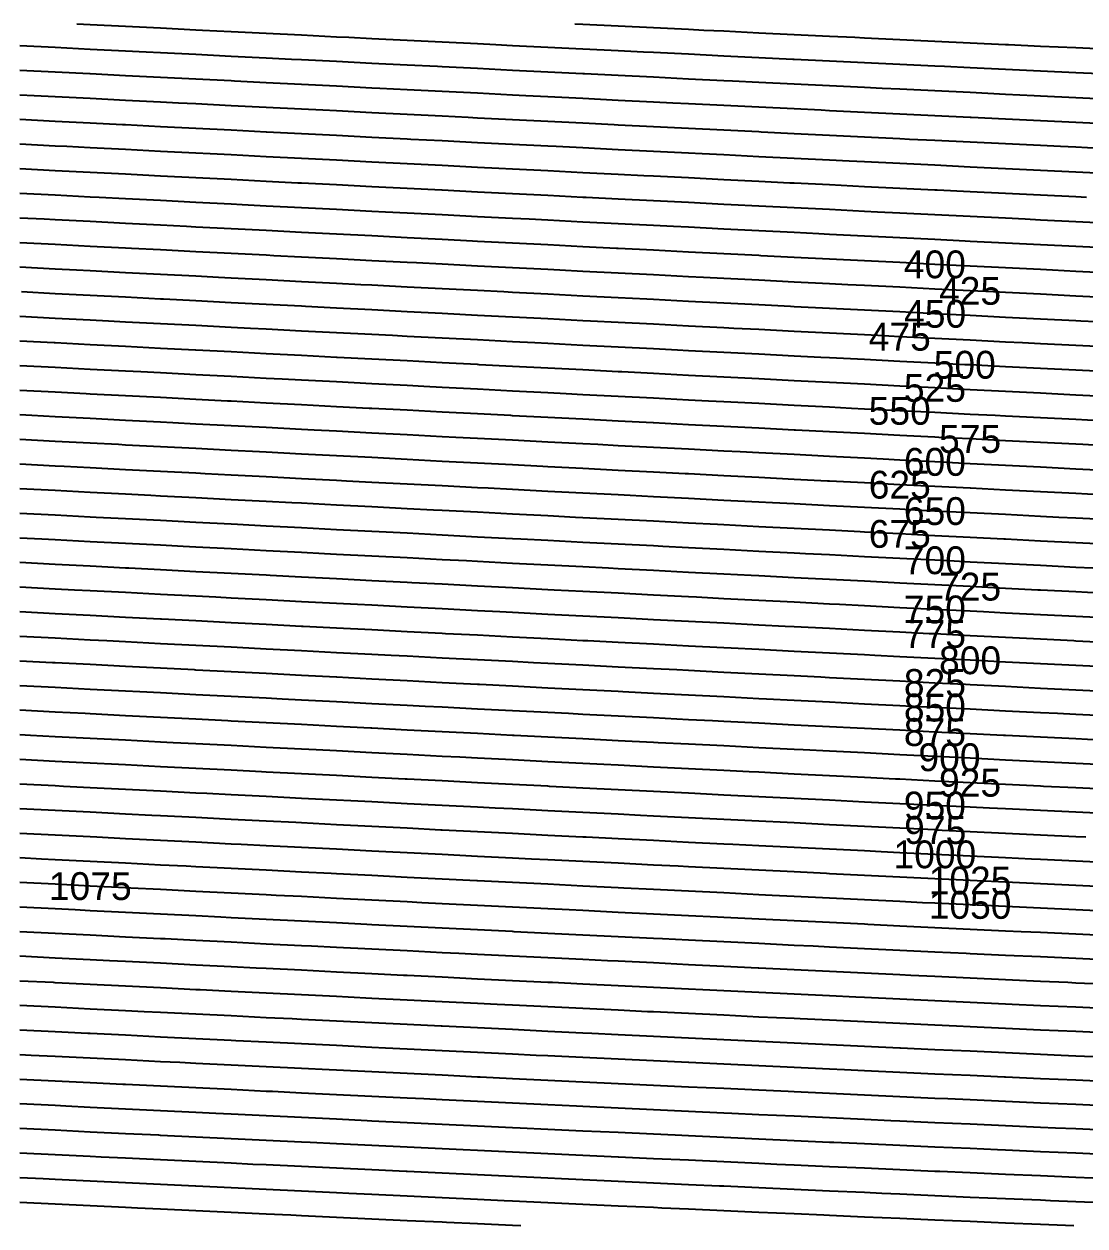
# Model space of a CAD drawing. Header units: metres. Extents: x 228 to 3387, y 52 to 162.
# Drawn here: x 1711.2 to 1806.6, y 53.2 to 161.3 of the extents above; entities that cross this region are included whole.
import ezdxf
from ezdxf.enums import TextEntityAlignment as Align

# ---------------------------------------------------------------- set-up
doc = ezdxf.new("R2010")
doc.units = ezdxf.units.M
for name, color, linetype in [('Vs_1000', 7, 'Continuous'), ('Vs_1025', 7, 'Continuous'), ('Vs_1050', 7, 'Continuous'), ('Vs_1075', 7, 'Continuous'), ('Vs_1100', 7, 'Continuous'), ('Vs_1125', 7, 'Continuous'), ('Vs_1150', 7, 'Continuous'), ('Vs_1175', 7, 'Continuous'), ('Vs_1200', 7, 'Continuous'), ('Vs_1225', 7, 'Continuous'), ('Vs_1250', 7, 'Continuous'), ('Vs_1275', 7, 'Continuous'), ('Vs_1300', 7, 'Continuous'), ('Vs_1325', 7, 'Continuous'), ('Vs_1350', 7, 'Continuous'), ('Vs_1375', 7, 'Continuous'), ('Vs_1400', 7, 'Continuous'), ('Vs_175', 7, 'Continuous'), ('Vs_200', 7, 'Continuous'), ('Vs_225', 7, 'Continuous'), ('Vs_250', 7, 'Continuous'), ('Vs_275', 7, 'Continuous'), ('Vs_300', 7, 'Continuous'), ('Vs_325', 7, 'Continuous'), ('Vs_350', 7, 'Continuous'), ('Vs_375', 7, 'Continuous'), ('Vs_400', 7, 'Continuous'), ('Vs_425', 7, 'Continuous'), ('Vs_450', 7, 'Continuous'), ('Vs_475', 7, 'Continuous'), ('Vs_500', 7, 'Continuous'), ('Vs_525', 7, 'Continuous'), ('Vs_550', 7, 'Continuous'), ('Vs_575', 7, 'Continuous'), ('Vs_600', 7, 'Continuous'), ('Vs_625', 7, 'Continuous'), ('Vs_650', 7, 'Continuous'), ('Vs_675', 7, 'Continuous'), ('Vs_700', 7, 'Continuous'), ('Vs_725', 7, 'Continuous'), ('Vs_750', 7, 'Continuous'), ('Vs_775', 7, 'Continuous'), ('Vs_800', 7, 'Continuous'), ('Vs_825', 7, 'Continuous'), ('Vs_850', 7, 'Continuous'), ('Vs_875', 7, 'Continuous'), ('Vs_900', 7, 'Continuous'), ('Vs_925', 7, 'Continuous'), ('Vs_950', 7, 'Continuous'), ('Vs_975', 7, 'Continuous')]:
    doc.layers.add(name, color=color, linetype=linetype)

msp = doc.modelspace()

# ---------------------------------------------------------------- linework, layer by layer
at = {"layer": 'Vs_1000'}
msp.add_lwpolyline([(1808.88, 85.88), (1805.72, 86.03), (1802.56, 86.18), (1801.74, 86.22), (1799.4, 86.33), (1796.23, 86.49), (1793.07, 86.64), (1789.91, 86.79), (1788.23, 86.87), (1786.75, 86.95), (1783.59, 87.1), (1780.43, 87.26), (1777.26, 87.41), (1774.92, 87.53), (1774.1, 87.57), (1770.94, 87.72), (1767.78, 87.88), (1764.62, 88.04), (1761.74, 88.18), (1761.45, 88.2), (1758.29, 88.35), (1755.13, 88.51), (1751.97, 88.67), (1748.81, 88.83), (1748.67, 88.83), (1745.65, 88.99), (1742.48, 89.14), (1739.32, 89.3), (1736.16, 89.46), (1735.67, 89.49), (1733, 89.62), (1729.84, 89.78), (1726.68, 89.94), (1723.51, 90.1), (1722.73, 90.14), (1720.35, 90.26), (1717.19, 90.42), (1714.03, 90.58), (1710.87, 90.74)], dxfattribs=at)
at = {"layer": 'Vs_1025'}
msp.add_lwpolyline([(1808.88, 83.69), (1805.72, 83.84), (1802.56, 83.99), (1799.4, 84.14), (1796.86, 84.26), (1796.23, 84.29), (1793.07, 84.44), (1789.91, 84.6), (1786.75, 84.75), (1783.59, 84.9), (1783.34, 84.91), (1780.43, 85.06), (1777.26, 85.21), (1774.1, 85.37), (1770.94, 85.52), (1770.02, 85.57), (1767.78, 85.68), (1764.62, 85.84), (1761.45, 85.99), (1758.29, 86.15), (1756.84, 86.22), (1755.13, 86.31), (1751.97, 86.46), (1748.81, 86.62), (1745.65, 86.78), (1743.75, 86.87), (1742.48, 86.94), (1739.32, 87.1), (1736.16, 87.26), (1733, 87.41), (1730.74, 87.53), (1729.84, 87.57), (1726.68, 87.73), (1723.51, 87.89), (1720.35, 88.05), (1717.79, 88.18), (1717.19, 88.21), (1714.03, 88.37), (1710.87, 88.53)], dxfattribs=at)
at = {"layer": 'Vs_1050'}
msp.add_lwpolyline([(1808.88, 81.5), (1805.74, 81.65), (1805.72, 81.65), (1802.56, 81.8), (1799.4, 81.95), (1796.23, 82.1), (1793.07, 82.25), (1791.96, 82.3), (1789.91, 82.4), (1786.75, 82.55), (1783.59, 82.7), (1780.43, 82.86), (1778.45, 82.95), (1777.26, 83.01), (1774.1, 83.17), (1770.94, 83.32), (1767.78, 83.48), (1765.12, 83.61), (1764.62, 83.63), (1761.45, 83.79), (1758.29, 83.95), (1755.13, 84.1), (1751.97, 84.26), (1751.92, 84.26), (1748.81, 84.42), (1745.65, 84.57), (1742.48, 84.73), (1739.32, 84.89), (1738.82, 84.91), (1736.16, 85.05), (1733, 85.21), (1729.84, 85.36), (1726.68, 85.52), (1725.79, 85.57), (1723.51, 85.68), (1720.35, 85.84), (1717.19, 86), (1714.03, 86.16), (1712.82, 86.22), (1710.87, 86.32)], dxfattribs=at)
at = {"layer": 'Vs_1075'}
msp.add_lwpolyline([(1808.88, 79.31), (1805.72, 79.46), (1802.56, 79.61), (1800.82, 79.69), (1799.4, 79.75), (1796.23, 79.9), (1793.07, 80.05), (1789.91, 80.2), (1787.05, 80.34), (1786.75, 80.36), (1783.59, 80.51), (1780.43, 80.66), (1777.26, 80.81), (1774.1, 80.97), (1773.54, 80.99), (1770.94, 81.12), (1767.78, 81.28), (1764.62, 81.43), (1761.45, 81.59), (1760.2, 81.65), (1758.29, 81.74), (1755.13, 81.9), (1751.97, 82.05), (1748.81, 82.21), (1746.99, 82.3), (1745.65, 82.37), (1742.48, 82.53), (1739.32, 82.68), (1736.16, 82.84), (1733.88, 82.95), (1733, 83), (1729.84, 83.16), (1726.68, 83.31), (1723.51, 83.47), (1720.83, 83.61), (1720.35, 83.63), (1717.19, 83.79), (1714.03, 83.95), (1710.87, 84.11)], dxfattribs=at)
at = {"layer": 'Vs_1100'}
msp.add_lwpolyline([(1808.88, 77.13), (1805.72, 77.27), (1802.56, 77.42), (1799.4, 77.56), (1796.23, 77.71), (1795.88, 77.73), (1793.07, 77.86), (1789.91, 78.01), (1786.75, 78.16), (1783.59, 78.31), (1782.12, 78.38), (1780.43, 78.46), (1777.26, 78.62), (1774.1, 78.77), (1770.94, 78.92), (1768.61, 79.04), (1767.78, 79.08), (1764.62, 79.23), (1761.45, 79.38), (1758.29, 79.54), (1755.27, 79.69), (1755.13, 79.7), (1751.97, 79.85), (1748.81, 80.01), (1745.65, 80.16), (1742.48, 80.32), (1742.04, 80.34), (1739.32, 80.48), (1736.16, 80.63), (1733, 80.79), (1729.84, 80.95), (1728.91, 80.99), (1726.68, 81.11), (1723.51, 81.26), (1720.35, 81.42), (1717.19, 81.58), (1715.84, 81.65), (1714.03, 81.74), (1710.87, 81.9)], dxfattribs=at)
at = {"layer": 'Vs_1125'}
msp.add_lwpolyline([(1808.88, 74.94), (1805.72, 75.08), (1805.01, 75.12), (1802.56, 75.23), (1799.4, 75.37), (1796.23, 75.52), (1793.07, 75.67), (1790.92, 75.77), (1789.91, 75.82), (1786.75, 75.97), (1783.59, 76.12), (1780.43, 76.27), (1777.26, 76.42), (1777.18, 76.42), (1774.1, 76.57), (1770.94, 76.72), (1767.78, 76.88), (1764.62, 77.03), (1763.67, 77.08), (1761.45, 77.18), (1758.29, 77.34), (1755.13, 77.49), (1751.97, 77.65), (1750.31, 77.73), (1748.81, 77.8), (1745.65, 77.96), (1742.48, 78.11), (1739.32, 78.27), (1737.07, 78.38), (1736.16, 78.43), (1733, 78.58), (1729.84, 78.74), (1726.68, 78.9), (1723.92, 79.04), (1723.51, 79.06), (1720.35, 79.21), (1717.19, 79.37), (1714.03, 79.53), (1710.87, 79.69)], dxfattribs=at)
at = {"layer": 'Vs_1150'}
msp.add_lwpolyline([(1808.88, 72.75), (1805.72, 72.9), (1802.56, 73.04), (1800.01, 73.16), (1799.4, 73.18), (1796.23, 73.33), (1793.07, 73.48), (1789.91, 73.62), (1786.75, 73.77), (1785.96, 73.81), (1783.59, 73.92), (1780.43, 74.07), (1777.26, 74.22), (1774.1, 74.37), (1772.23, 74.46), (1770.94, 74.52), (1767.78, 74.68), (1764.62, 74.83), (1761.45, 74.98), (1758.71, 75.12), (1758.29, 75.14), (1755.13, 75.29), (1751.97, 75.44), (1748.81, 75.6), (1745.65, 75.75), (1745.34, 75.77), (1742.48, 75.91), (1739.32, 76.06), (1736.16, 76.22), (1733, 76.38), (1732.08, 76.42), (1729.84, 76.53), (1726.68, 76.69), (1723.51, 76.85), (1720.35, 77), (1718.91, 77.08), (1717.19, 77.16), (1714.03, 77.32), (1710.87, 77.48)], dxfattribs=at)
at = {"layer": 'Vs_1175'}
msp.add_lwpolyline([(1808.88, 70.57), (1805.72, 70.71), (1802.56, 70.85), (1799.4, 71), (1796.23, 71.14), (1795.01, 71.2), (1793.07, 71.28), (1789.91, 71.43), (1786.75, 71.58), (1783.59, 71.73), (1780.98, 71.85), (1780.43, 71.88), (1777.26, 72.02), (1774.1, 72.18), (1770.94, 72.33), (1767.78, 72.48), (1767.25, 72.5), (1764.62, 72.63), (1761.45, 72.78), (1758.29, 72.93), (1755.13, 73.09), (1753.73, 73.16), (1751.97, 73.24), (1748.81, 73.4), (1745.65, 73.55), (1742.48, 73.7), (1740.35, 73.81), (1739.32, 73.86), (1736.16, 74.01), (1733, 74.17), (1729.84, 74.33), (1727.07, 74.46), (1726.68, 74.48), (1723.51, 74.64), (1720.35, 74.79), (1717.19, 74.95), (1714.03, 75.11), (1713.87, 75.12), (1710.87, 75.26)], dxfattribs=at)
at = {"layer": 'Vs_1200'}
msp.add_lwpolyline([(1808.88, 68.39), (1805.72, 68.52), (1804.41, 68.58), (1802.56, 68.67), (1799.4, 68.81), (1796.23, 68.95), (1793.07, 69.09), (1789.98, 69.24), (1789.91, 69.24), (1786.75, 69.39), (1783.59, 69.53), (1780.43, 69.68), (1777.26, 69.83), (1775.98, 69.89), (1774.1, 69.98), (1770.94, 70.13), (1767.78, 70.28), (1764.62, 70.43), (1762.26, 70.54), (1761.45, 70.58), (1758.29, 70.73), (1755.13, 70.89), (1751.97, 71.04), (1748.81, 71.19), (1748.72, 71.2), (1745.65, 71.35), (1742.48, 71.5), (1739.32, 71.65), (1736.16, 71.81), (1735.33, 71.85), (1733, 71.96), (1729.84, 72.12), (1726.68, 72.27), (1723.51, 72.43), (1722.03, 72.5), (1720.35, 72.59), (1717.19, 72.74), (1714.03, 72.9), (1710.87, 73.05)], dxfattribs=at)
at = {"layer": 'Vs_1225'}
msp.add_lwpolyline([(1808.88, 66.2), (1805.72, 66.34), (1802.56, 66.48), (1799.4, 66.62), (1799.32, 66.62), (1796.23, 66.76), (1793.07, 66.9), (1789.91, 67.05), (1786.75, 67.19), (1784.95, 67.28), (1783.59, 67.34), (1780.43, 67.49), (1777.26, 67.63), (1774.1, 67.78), (1770.97, 67.93), (1770.94, 67.93), (1767.78, 68.08), (1764.62, 68.23), (1761.45, 68.38), (1758.29, 68.53), (1757.24, 68.58), (1755.13, 68.68), (1751.97, 68.84), (1748.81, 68.99), (1745.65, 69.14), (1743.7, 69.24), (1742.48, 69.3), (1739.32, 69.45), (1736.16, 69.6), (1733, 69.76), (1730.28, 69.89), (1729.84, 69.91), (1726.68, 70.07), (1723.51, 70.22), (1720.35, 70.38), (1717.19, 70.53), (1716.96, 70.54), (1714.03, 70.69), (1710.87, 70.84)], dxfattribs=at)
at = {"layer": 'Vs_1250'}
msp.add_lwpolyline([(1808.88, 64.02), (1805.72, 64.16), (1802.56, 64.29), (1799.4, 64.43), (1796.23, 64.57), (1794.22, 64.66), (1793.07, 64.71), (1789.91, 64.86), (1786.75, 65), (1783.59, 65.15), (1780.43, 65.29), (1779.9, 65.32), (1777.26, 65.44), (1774.1, 65.59), (1770.94, 65.73), (1767.78, 65.88), (1765.93, 65.97), (1764.62, 66.03), (1761.45, 66.18), (1758.29, 66.33), (1755.13, 66.48), (1752.21, 66.62), (1751.97, 66.63), (1748.81, 66.79), (1745.65, 66.94), (1742.48, 67.09), (1739.32, 67.24), (1738.65, 67.28), (1736.16, 67.4), (1733, 67.55), (1729.84, 67.7), (1726.68, 67.86), (1725.22, 67.93), (1723.51, 68.01), (1720.35, 68.17), (1717.19, 68.32), (1714.03, 68.48), (1711.87, 68.58), (1710.87, 68.63)], dxfattribs=at)
at = {"layer": 'Vs_1275'}
msp.add_lwpolyline([(1808.88, 61.84), (1805.72, 61.97), (1803.9, 62.05), (1802.56, 62.11), (1799.4, 62.25), (1796.23, 62.39), (1793.07, 62.53), (1789.91, 62.67), (1789.11, 62.7), (1786.75, 62.81), (1783.59, 62.95), (1780.43, 63.1), (1777.26, 63.24), (1774.83, 63.36), (1774.1, 63.39), (1770.94, 63.54), (1767.78, 63.69), (1764.62, 63.83), (1761.45, 63.98), (1760.88, 64.01), (1758.29, 64.13), (1755.13, 64.28), (1751.97, 64.43), (1748.81, 64.58), (1747.15, 64.66), (1745.65, 64.74), (1742.48, 64.89), (1739.32, 65.04), (1736.16, 65.19), (1733.57, 65.32), (1733, 65.34), (1729.84, 65.5), (1726.68, 65.65), (1723.51, 65.8), (1720.35, 65.96), (1720.12, 65.97), (1717.19, 66.11), (1714.03, 66.27), (1710.87, 66.42)], dxfattribs=at)
at = {"layer": 'Vs_1300'}
msp.add_lwpolyline([(1808.88, 59.65), (1805.72, 59.79), (1802.56, 59.92), (1799.4, 60.06), (1798.7, 60.09), (1796.23, 60.2), (1793.07, 60.34), (1789.91, 60.48), (1786.75, 60.62), (1783.99, 60.74), (1783.59, 60.76), (1780.43, 60.91), (1777.26, 61.05), (1774.1, 61.2), (1770.94, 61.34), (1769.74, 61.4), (1767.78, 61.49), (1764.62, 61.64), (1761.45, 61.78), (1758.29, 61.93), (1755.8, 62.05), (1755.13, 62.08), (1751.97, 62.23), (1748.81, 62.38), (1745.65, 62.53), (1742.48, 62.68), (1742.06, 62.7), (1739.32, 62.83), (1736.16, 62.99), (1733, 63.14), (1729.84, 63.29), (1728.47, 63.36), (1726.68, 63.44), (1723.51, 63.6), (1720.35, 63.75), (1717.19, 63.9), (1714.99, 64.01), (1714.03, 64.06), (1710.87, 64.21)], dxfattribs=at)
at = {"layer": 'Vs_1325'}
msp.add_lwpolyline([(1808.79, 57.48), (1805.72, 57.61), (1802.56, 57.74), (1799.4, 57.87), (1796.23, 58.01), (1793.5, 58.13), (1793.07, 58.15), (1789.91, 58.29), (1786.75, 58.43), (1783.59, 58.57), (1780.43, 58.71), (1778.86, 58.78), (1777.26, 58.86), (1774.1, 59), (1770.94, 59.15), (1767.78, 59.29), (1764.64, 59.44), (1764.62, 59.44), (1761.45, 59.59), (1758.29, 59.73), (1755.13, 59.88), (1751.97, 60.03), (1750.69, 60.09), (1748.81, 60.18), (1745.65, 60.33), (1742.48, 60.48), (1739.32, 60.63), (1736.95, 60.74), (1736.16, 60.78), (1733, 60.93), (1729.84, 61.08), (1726.68, 61.24), (1723.51, 61.39), (1723.34, 61.4), (1720.35, 61.54), (1717.19, 61.69), (1714.03, 61.85), (1710.87, 62)], dxfattribs=at)
at = {"layer": 'Vs_1350'}
msp.add_lwpolyline([(1808.88, 55.29), (1805.72, 55.42), (1803.46, 55.52), (1802.56, 55.56), (1799.4, 55.69), (1796.23, 55.82), (1793.07, 55.96), (1789.91, 56.1), (1788.29, 56.17), (1786.75, 56.24), (1783.59, 56.38), (1780.43, 56.52), (1777.26, 56.66), (1774.1, 56.81), (1773.71, 56.82), (1770.94, 56.95), (1767.78, 57.1), (1764.62, 57.24), (1761.45, 57.39), (1759.51, 57.48), (1758.29, 57.53), (1755.13, 57.68), (1751.97, 57.83), (1748.81, 57.98), (1745.65, 58.13), (1745.57, 58.13), (1742.48, 58.28), (1739.32, 58.43), (1736.16, 58.58), (1733, 58.73), (1731.8, 58.78), (1729.84, 58.88), (1726.68, 59.03), (1723.51, 59.18), (1720.35, 59.33), (1718.17, 59.44), (1717.19, 59.48), (1714.03, 59.64), (1710.87, 59.79)], dxfattribs=at)
at = {"layer": 'Vs_1375'}
msp.add_lwpolyline([(1805.55, 53.25), (1802.56, 53.37), (1799.4, 53.5), (1798.14, 53.56), (1796.23, 53.64), (1793.07, 53.77), (1789.91, 53.91), (1786.75, 54.05), (1783.59, 54.19), (1783.08, 54.21), (1780.43, 54.33), (1777.26, 54.47), (1774.1, 54.61), (1770.94, 54.76), (1768.54, 54.86), (1767.78, 54.9), (1764.62, 55.04), (1761.45, 55.19), (1758.29, 55.34), (1755.13, 55.48), (1754.36, 55.52), (1751.97, 55.63), (1748.81, 55.78), (1745.65, 55.92), (1742.48, 56.07), (1740.41, 56.17), (1739.32, 56.22), (1736.16, 56.37), (1733, 56.52), (1729.84, 56.67), (1726.68, 56.82), (1726.63, 56.82), (1723.51, 56.97), (1720.35, 57.12), (1717.19, 57.27), (1714.03, 57.43), (1712.97, 57.48), (1710.87, 57.58)], dxfattribs=at)
at = {"layer": 'Vs_1400'}
msp.add_lwpolyline([(1755.87, 53.25), (1755.13, 53.28), (1751.97, 53.43), (1749.18, 53.56), (1748.81, 53.58), (1745.65, 53.72), (1742.48, 53.87), (1739.32, 54.02), (1736.16, 54.17), (1735.22, 54.21), (1733, 54.32), (1729.84, 54.47), (1726.68, 54.61), (1723.51, 54.76), (1721.42, 54.86), (1720.35, 54.92), (1717.19, 55.07), (1714.03, 55.22), (1710.87, 55.37)], dxfattribs=at)
at = {"layer": 'Vs_175'}
msp.add_lwpolyline([(1808.88, 158.96), (1805.72, 159.11), (1802.56, 159.25), (1799.67, 159.39), (1799.4, 159.4), (1796.23, 159.55), (1793.07, 159.7), (1789.91, 159.85), (1786.75, 160), (1785.87, 160.04), (1783.59, 160.15), (1780.43, 160.3), (1777.26, 160.45), (1774.1, 160.61), (1772.3, 160.69), (1770.94, 160.76), (1767.78, 160.91), (1764.62, 161.07), (1761.45, 161.22), (1760.73, 161.26)], dxfattribs=at)
at = {"layer": 'Vs_200'}
msp.add_lwpolyline([(1807.84, 156.77), (1805.72, 156.87), (1802.56, 157.02), (1799.4, 157.17), (1796.23, 157.32), (1793.93, 157.43), (1793.07, 157.47), (1789.91, 157.62), (1786.75, 157.77), (1783.59, 157.92), (1780.43, 158.08), (1780.32, 158.08), (1777.26, 158.23), (1774.1, 158.38), (1770.94, 158.54), (1767.78, 158.69), (1766.9, 158.73), (1764.62, 158.85), (1761.45, 159), (1758.29, 159.16), (1755.13, 159.31), (1753.61, 159.39), (1751.97, 159.47), (1748.81, 159.62), (1745.65, 159.78), (1742.48, 159.94), (1740.41, 160.04), (1739.32, 160.09), (1736.16, 160.25), (1733, 160.41), (1729.84, 160.57), (1727.28, 160.69), (1726.68, 160.72), (1723.51, 160.88), (1720.35, 161.04), (1717.19, 161.2), (1715.99, 161.26)], dxfattribs=at)
at = {"layer": 'Vs_225'}
msp.add_lwpolyline([(1808.88, 154.49), (1805.72, 154.64), (1802.56, 154.79), (1802, 154.81), (1799.4, 154.94), (1796.23, 155.09), (1793.07, 155.24), (1789.91, 155.39), (1788.33, 155.47), (1786.75, 155.54), (1783.59, 155.7), (1780.43, 155.85), (1777.26, 156), (1774.88, 156.12), (1774.1, 156.16), (1770.94, 156.31), (1767.78, 156.47), (1764.62, 156.62), (1761.58, 156.77), (1761.45, 156.78), (1758.29, 156.94), (1755.13, 157.09), (1751.97, 157.25), (1748.81, 157.41), (1748.38, 157.43), (1745.65, 157.56), (1742.48, 157.72), (1739.32, 157.88), (1736.16, 158.04), (1735.26, 158.08), (1733, 158.19), (1729.84, 158.35), (1726.68, 158.51), (1723.51, 158.67), (1722.2, 158.73), (1720.35, 158.83), (1717.19, 158.98), (1714.03, 159.14), (1710.87, 159.3)], dxfattribs=at)
at = {"layer": 'Vs_250'}
msp.add_lwpolyline([(1808.88, 152.26), (1805.72, 152.41), (1802.56, 152.56), (1799.4, 152.71), (1796.33, 152.85), (1796.23, 152.86), (1793.07, 153.01), (1789.91, 153.16), (1786.75, 153.32), (1783.59, 153.47), (1782.84, 153.51), (1780.43, 153.63), (1777.26, 153.78), (1774.1, 153.94), (1770.94, 154.09), (1769.53, 154.16), (1767.78, 154.25), (1764.62, 154.4), (1761.45, 154.56), (1758.29, 154.72), (1756.33, 154.81), (1755.13, 154.87), (1751.97, 155.03), (1748.81, 155.19), (1745.65, 155.35), (1743.21, 155.47), (1742.48, 155.5), (1739.32, 155.66), (1736.16, 155.82), (1733, 155.98), (1730.16, 156.12), (1729.84, 156.14), (1726.68, 156.3), (1723.51, 156.45), (1720.35, 156.61), (1717.19, 156.77), (1717.15, 156.77), (1714.03, 156.93), (1710.87, 157.09)], dxfattribs=at)
at = {"layer": 'Vs_275'}
msp.add_lwpolyline([(1808.88, 150.02), (1805.72, 150.18), (1804.34, 150.24), (1802.56, 150.33), (1799.4, 150.48), (1796.23, 150.63), (1793.07, 150.78), (1790.8, 150.89), (1789.91, 150.94), (1786.75, 151.09), (1783.59, 151.25), (1780.43, 151.4), (1777.46, 151.55), (1777.26, 151.56), (1774.1, 151.71), (1770.94, 151.87), (1767.78, 152.03), (1764.62, 152.18), (1764.25, 152.2), (1761.45, 152.34), (1758.29, 152.5), (1755.13, 152.65), (1751.97, 152.81), (1751.14, 152.85), (1748.81, 152.97), (1745.65, 153.13), (1742.48, 153.29), (1739.32, 153.45), (1738.09, 153.51), (1736.16, 153.6), (1733, 153.76), (1729.84, 153.92), (1726.68, 154.08), (1725.1, 154.16), (1723.51, 154.24), (1720.35, 154.4), (1717.19, 154.56), (1714.03, 154.72), (1712.14, 154.81), (1710.87, 154.88)], dxfattribs=at)
at = {"layer": 'Vs_300'}
msp.add_lwpolyline([(1808.88, 147.79), (1805.72, 147.94), (1802.56, 148.1), (1799.4, 148.25), (1798.75, 148.28), (1796.23, 148.4), (1793.07, 148.56), (1789.91, 148.71), (1786.75, 148.87), (1785.37, 148.93), (1783.59, 149.02), (1780.43, 149.18), (1777.26, 149.33), (1774.1, 149.49), (1772.15, 149.59), (1770.94, 149.65), (1767.78, 149.81), (1764.62, 149.96), (1761.45, 150.12), (1759.04, 150.24), (1758.29, 150.28), (1755.13, 150.44), (1751.97, 150.59), (1748.81, 150.75), (1746, 150.89), (1745.65, 150.91), (1742.48, 151.07), (1739.32, 151.23), (1736.16, 151.39), (1733.01, 151.55), (1733, 151.55), (1729.84, 151.71), (1726.68, 151.87), (1723.51, 152.03), (1720.35, 152.19), (1720.07, 152.2), (1717.19, 152.35), (1714.03, 152.51), (1710.87, 152.67)], dxfattribs=at)
at = {"layer": 'Vs_325'}
msp.add_lwpolyline([(1806.7, 145.67), (1805.72, 145.72), (1802.56, 145.87), (1799.4, 146.02), (1796.23, 146.18), (1793.28, 146.32), (1793.07, 146.33), (1789.91, 146.49), (1786.75, 146.64), (1783.59, 146.8), (1780.43, 146.96), (1780.04, 146.97), (1777.26, 147.11), (1774.1, 147.27), (1770.94, 147.43), (1767.78, 147.59), (1766.92, 147.63), (1764.62, 147.74), (1761.45, 147.9), (1758.29, 148.06), (1755.13, 148.22), (1753.88, 148.28), (1751.97, 148.38), (1748.81, 148.54), (1745.65, 148.7), (1742.48, 148.85), (1740.9, 148.93), (1739.32, 149.01), (1736.16, 149.17), (1733, 149.33), (1729.84, 149.49), (1727.97, 149.59), (1726.68, 149.65), (1723.51, 149.81), (1720.35, 149.97), (1717.19, 150.13), (1715.07, 150.24), (1714.03, 150.29), (1710.87, 150.45)], dxfattribs=at)
at = {"layer": 'Vs_350'}
msp.add_lwpolyline([(1808.88, 143.33), (1805.72, 143.49), (1802.56, 143.64), (1801.18, 143.71), (1799.4, 143.8), (1796.23, 143.95), (1793.07, 144.11), (1789.91, 144.26), (1787.91, 144.36), (1786.75, 144.42), (1783.59, 144.58), (1780.43, 144.73), (1777.26, 144.89), (1774.78, 145.02), (1774.1, 145.05), (1770.94, 145.21), (1767.78, 145.37), (1764.62, 145.52), (1761.74, 145.67), (1761.45, 145.68), (1758.29, 145.84), (1755.13, 146), (1751.97, 146.16), (1748.81, 146.32), (1748.77, 146.32), (1745.65, 146.48), (1742.48, 146.64), (1739.32, 146.8), (1736.16, 146.96), (1735.85, 146.97), (1733, 147.12), (1729.84, 147.28), (1726.68, 147.44), (1723.51, 147.6), (1722.96, 147.63), (1720.35, 147.76), (1717.19, 147.92), (1714.03, 148.08), (1710.87, 148.24)], dxfattribs=at)
at = {"layer": 'Vs_375'}
msp.add_lwpolyline([(1808.88, 141.11), (1805.72, 141.26), (1802.56, 141.41), (1799.4, 141.57), (1796.23, 141.73), (1795.78, 141.75), (1793.07, 141.88), (1789.91, 142.04), (1786.75, 142.2), (1783.59, 142.35), (1782.64, 142.4), (1780.43, 142.51), (1777.26, 142.67), (1774.1, 142.83), (1770.94, 142.99), (1769.59, 143.06), (1767.78, 143.15), (1764.62, 143.31), (1761.45, 143.46), (1758.29, 143.62), (1756.62, 143.71), (1755.13, 143.78), (1751.97, 143.94), (1748.81, 144.1), (1745.65, 144.26), (1743.71, 144.36), (1742.48, 144.42), (1739.32, 144.58), (1736.16, 144.74), (1733, 144.9), (1730.83, 145.02), (1729.84, 145.07), (1726.68, 145.23), (1723.51, 145.39), (1720.35, 145.55), (1717.99, 145.67), (1717.19, 145.71), (1714.03, 145.87), (1710.87, 146.03)], dxfattribs=at)
at = {"layer": 'Vs_400'}
msp.add_lwpolyline([(1808.88, 138.88), (1805.72, 139.03), (1803.65, 139.14), (1802.56, 139.19), (1799.4, 139.35), (1796.23, 139.5), (1793.07, 139.66), (1790.48, 139.79), (1789.91, 139.82), (1786.75, 139.98), (1783.59, 140.13), (1780.43, 140.29), (1777.43, 140.44), (1777.26, 140.45), (1774.1, 140.61), (1770.94, 140.77), (1767.78, 140.93), (1764.62, 141.09), (1764.46, 141.1), (1761.45, 141.25), (1758.29, 141.41), (1755.13, 141.57), (1751.97, 141.73), (1751.54, 141.75), (1748.81, 141.89), (1745.65, 142.05), (1742.48, 142.21), (1739.32, 142.37), (1738.68, 142.4), (1736.16, 142.53), (1733, 142.69), (1729.84, 142.85), (1726.68, 143.01), (1725.84, 143.06), (1723.51, 143.17), (1720.35, 143.34), (1717.19, 143.5), (1714.03, 143.66), (1713.04, 143.71), (1710.87, 143.82)], dxfattribs=at)
at = {"layer": 'Vs_425'}
msp.add_lwpolyline([(1808.88, 136.65), (1805.72, 136.81), (1802.56, 136.97), (1799.4, 137.12), (1798.33, 137.18), (1796.23, 137.28), (1793.07, 137.44), (1789.91, 137.6), (1786.75, 137.75), (1785.26, 137.83), (1783.59, 137.91), (1780.43, 138.07), (1777.26, 138.23), (1774.1, 138.39), (1772.28, 138.48), (1770.94, 138.55), (1767.78, 138.71), (1764.62, 138.87), (1761.45, 139.03), (1759.37, 139.14), (1758.29, 139.19), (1755.13, 139.35), (1751.97, 139.51), (1748.81, 139.67), (1746.51, 139.79), (1745.65, 139.83), (1742.48, 139.99), (1739.32, 140.15), (1736.16, 140.32), (1733.68, 140.44), (1733, 140.48), (1729.84, 140.64), (1726.68, 140.8), (1723.51, 140.96), (1720.88, 141.1), (1720.35, 141.12), (1717.19, 141.28), (1714.03, 141.45), (1710.87, 141.61)], dxfattribs=at)
at = {"layer": 'Vs_450'}
msp.add_lwpolyline([(1808.88, 134.43), (1806.18, 134.56), (1805.72, 134.59), (1802.56, 134.74), (1799.4, 134.9), (1796.23, 135.06), (1793.09, 135.22), (1793.07, 135.22), (1789.91, 135.38), (1786.75, 135.53), (1783.59, 135.69), (1780.43, 135.85), (1780.1, 135.87), (1777.26, 136.01), (1774.1, 136.17), (1770.94, 136.33), (1767.78, 136.49), (1767.19, 136.52), (1764.62, 136.65), (1761.45, 136.81), (1758.29, 136.97), (1755.13, 137.13), (1754.33, 137.18), (1751.97, 137.3), (1748.81, 137.46), (1745.65, 137.62), (1742.48, 137.78), (1741.5, 137.83), (1739.32, 137.94), (1736.16, 138.1), (1733, 138.26), (1729.84, 138.42), (1728.71, 138.48), (1726.68, 138.59), (1723.51, 138.75), (1720.35, 138.91), (1717.19, 139.07), (1715.94, 139.14), (1714.03, 139.23), (1710.87, 139.4)], dxfattribs=at)
at = {"layer": 'Vs_475'}
msp.add_lwpolyline([(1808.88, 132.21), (1805.72, 132.36), (1802.56, 132.52), (1800.93, 132.6), (1799.4, 132.68), (1796.23, 132.84), (1793.07, 133), (1789.91, 133.16), (1787.93, 133.26), (1786.75, 133.32), (1783.59, 133.48), (1780.43, 133.64), (1777.26, 133.8), (1775, 133.91), (1774.1, 133.96), (1770.94, 134.12), (1767.78, 134.28), (1764.62, 134.44), (1762.14, 134.56), (1761.45, 134.6), (1758.29, 134.76), (1755.13, 134.92), (1751.97, 135.08), (1749.31, 135.22), (1748.81, 135.24), (1745.65, 135.4), (1742.48, 135.56), (1739.32, 135.73), (1736.52, 135.87), (1736.16, 135.89), (1733, 136.05), (1729.84, 136.21), (1726.68, 136.37), (1723.76, 136.52), (1723.51, 136.54), (1720.35, 136.7), (1717.19, 136.86), (1714.03, 137.02), (1711.02, 137.18)], dxfattribs=at)
at = {"layer": 'Vs_500'}
msp.add_lwpolyline([(1808.78, 129.99), (1805.72, 130.14), (1802.56, 130.3), (1799.4, 130.46), (1796.23, 130.62), (1795.75, 130.64), (1793.07, 130.78), (1789.91, 130.94), (1786.75, 131.1), (1783.59, 131.26), (1782.82, 131.3), (1780.43, 131.42), (1777.26, 131.58), (1774.1, 131.74), (1770.94, 131.9), (1769.95, 131.95), (1767.78, 132.06), (1764.62, 132.22), (1761.45, 132.38), (1758.29, 132.54), (1757.12, 132.6), (1755.13, 132.7), (1751.97, 132.87), (1748.81, 133.03), (1745.65, 133.19), (1744.33, 133.26), (1742.48, 133.35), (1739.32, 133.51), (1736.16, 133.67), (1733, 133.84), (1731.57, 133.91), (1729.84, 134), (1726.68, 134.16), (1723.51, 134.32), (1720.35, 134.48), (1718.84, 134.56), (1717.19, 134.65), (1714.03, 134.81), (1710.87, 134.97)], dxfattribs=at)
at = {"layer": 'Vs_525'}
msp.add_lwpolyline([(1808.88, 127.76), (1805.72, 127.92), (1803.59, 128.03), (1802.56, 128.08), (1799.4, 128.24), (1796.23, 128.4), (1793.07, 128.56), (1790.64, 128.68), (1789.91, 128.72), (1786.75, 128.88), (1783.59, 129.04), (1780.43, 129.2), (1777.76, 129.34), (1777.26, 129.36), (1774.1, 129.52), (1770.94, 129.68), (1767.78, 129.84), (1764.93, 129.99), (1764.62, 130.01), (1761.45, 130.17), (1758.29, 130.33), (1755.13, 130.49), (1752.13, 130.64), (1751.97, 130.65), (1748.81, 130.81), (1745.65, 130.98), (1742.48, 131.14), (1739.37, 131.3), (1739.32, 131.3), (1736.16, 131.46), (1733, 131.62), (1729.84, 131.79), (1726.68, 131.95), (1726.64, 131.95), (1723.51, 132.11), (1720.35, 132.27), (1717.19, 132.44), (1714.03, 132.6), (1713.93, 132.6), (1710.87, 132.76)], dxfattribs=at)
at = {"layer": 'Vs_550'}
msp.add_lwpolyline([(1808.88, 125.55), (1805.72, 125.71), (1802.56, 125.86), (1799.4, 126.02), (1798.48, 126.07), (1796.23, 126.18), (1793.07, 126.34), (1789.91, 126.5), (1786.75, 126.66), (1785.58, 126.72), (1783.59, 126.82), (1780.43, 126.99), (1777.26, 127.15), (1774.1, 127.31), (1772.74, 127.38), (1770.94, 127.47), (1767.78, 127.63), (1764.62, 127.79), (1761.45, 127.95), (1759.94, 128.03), (1758.29, 128.11), (1755.13, 128.28), (1751.97, 128.44), (1748.81, 128.6), (1747.17, 128.68), (1745.65, 128.76), (1742.48, 128.92), (1739.32, 129.09), (1736.16, 129.25), (1734.44, 129.34), (1733, 129.41), (1729.84, 129.57), (1726.68, 129.74), (1723.51, 129.9), (1721.72, 129.99), (1720.35, 130.06), (1717.19, 130.22), (1714.03, 130.39), (1710.87, 130.55)], dxfattribs=at)
at = {"layer": 'Vs_575'}
msp.add_lwpolyline([(1808.88, 123.33), (1806.35, 123.46), (1805.72, 123.49), (1802.56, 123.65), (1799.4, 123.81), (1796.23, 123.97), (1793.42, 124.11), (1793.07, 124.13), (1789.91, 124.29), (1786.75, 124.45), (1783.59, 124.61), (1780.56, 124.76), (1780.43, 124.77), (1777.26, 124.93), (1774.1, 125.09), (1770.94, 125.25), (1767.78, 125.42), (1767.75, 125.42), (1764.62, 125.58), (1761.45, 125.74), (1758.29, 125.9), (1755.13, 126.06), (1754.98, 126.07), (1751.97, 126.22), (1748.81, 126.39), (1745.65, 126.55), (1742.48, 126.71), (1742.23, 126.72), (1739.32, 126.87), (1736.16, 127.04), (1733, 127.2), (1729.84, 127.36), (1729.52, 127.38), (1726.68, 127.52), (1723.51, 127.69), (1720.35, 127.85), (1717.19, 128.01), (1716.82, 128.03), (1714.03, 128.17), (1710.87, 128.34)], dxfattribs=at)
at = {"layer": 'Vs_600'}
msp.add_lwpolyline([(1808.88, 121.11), (1805.72, 121.27), (1802.56, 121.43), (1801.29, 121.5), (1799.4, 121.59), (1796.23, 121.75), (1793.07, 121.91), (1789.91, 122.07), (1788.41, 122.15), (1786.75, 122.24), (1783.59, 122.4), (1780.43, 122.56), (1777.26, 122.72), (1775.58, 122.8), (1774.1, 122.88), (1770.94, 123.04), (1767.78, 123.2), (1764.62, 123.36), (1762.79, 123.46), (1761.45, 123.53), (1758.29, 123.69), (1755.13, 123.85), (1751.97, 124.01), (1750.04, 124.11), (1748.81, 124.17), (1745.65, 124.34), (1742.48, 124.5), (1739.32, 124.66), (1737.31, 124.76), (1736.16, 124.82), (1733, 124.99), (1729.84, 125.15), (1726.68, 125.31), (1724.61, 125.42), (1723.51, 125.47), (1720.35, 125.64), (1717.19, 125.8), (1714.03, 125.96), (1711.93, 126.07), (1710.87, 126.13)], dxfattribs=at)
at = {"layer": 'Vs_625'}
msp.add_lwpolyline([(1808.88, 118.9), (1805.72, 119.06), (1802.56, 119.22), (1799.4, 119.38), (1796.28, 119.54), (1796.23, 119.54), (1793.07, 119.7), (1789.91, 119.86), (1786.75, 120.02), (1783.59, 120.18), (1783.43, 120.19), (1780.43, 120.34), (1777.26, 120.51), (1774.1, 120.67), (1770.94, 120.83), (1770.62, 120.84), (1767.78, 120.99), (1764.62, 121.15), (1761.45, 121.31), (1758.29, 121.48), (1757.86, 121.5), (1755.13, 121.64), (1751.97, 121.8), (1748.81, 121.96), (1745.65, 122.12), (1745.12, 122.15), (1742.48, 122.29), (1739.32, 122.45), (1736.16, 122.61), (1733, 122.77), (1732.4, 122.8), (1729.84, 122.94), (1726.68, 123.1), (1723.51, 123.26), (1720.35, 123.42), (1719.72, 123.46), (1717.19, 123.59), (1714.03, 123.75), (1710.87, 123.91)], dxfattribs=at)
at = {"layer": 'Vs_650'}
msp.add_lwpolyline([(1808.88, 116.69), (1805.72, 116.85), (1804.21, 116.92), (1802.56, 117.01), (1799.4, 117.17), (1796.23, 117.33), (1793.07, 117.49), (1791.31, 117.58), (1789.91, 117.65), (1786.75, 117.81), (1783.59, 117.97), (1780.43, 118.13), (1778.48, 118.23), (1777.26, 118.29), (1774.1, 118.45), (1770.94, 118.62), (1767.78, 118.78), (1765.69, 118.88), (1764.62, 118.94), (1761.45, 119.1), (1758.29, 119.26), (1755.13, 119.43), (1752.94, 119.54), (1751.97, 119.59), (1748.81, 119.75), (1745.65, 119.91), (1742.48, 120.07), (1740.21, 120.19), (1739.32, 120.24), (1736.16, 120.4), (1733, 120.56), (1729.84, 120.72), (1727.51, 120.84), (1726.68, 120.89), (1723.51, 121.05), (1720.35, 121.21), (1717.19, 121.38), (1714.83, 121.5), (1714.03, 121.54), (1710.87, 121.7)], dxfattribs=at)
at = {"layer": 'Vs_675'}
msp.add_lwpolyline([(1808.88, 114.48), (1805.72, 114.64), (1802.56, 114.8), (1799.4, 114.96), (1799.25, 114.96), (1796.23, 115.12), (1793.07, 115.28), (1789.91, 115.44), (1786.75, 115.6), (1786.37, 115.62), (1783.59, 115.76), (1780.43, 115.92), (1777.26, 116.08), (1774.1, 116.24), (1773.55, 116.27), (1770.94, 116.4), (1767.78, 116.57), (1764.62, 116.73), (1761.45, 116.89), (1760.77, 116.92), (1758.29, 117.05), (1755.13, 117.21), (1751.97, 117.38), (1748.81, 117.54), (1748.03, 117.58), (1745.65, 117.7), (1742.48, 117.86), (1739.32, 118.02), (1736.16, 118.19), (1735.31, 118.23), (1733, 118.35), (1729.84, 118.51), (1726.68, 118.68), (1723.51, 118.84), (1722.62, 118.88), (1720.35, 119), (1717.19, 119.16), (1714.03, 119.33), (1710.87, 119.49)], dxfattribs=at)
at = {"layer": 'Vs_700'}
msp.add_lwpolyline([(1807.25, 112.35), (1805.72, 112.43), (1802.56, 112.59), (1799.4, 112.75), (1796.23, 112.91), (1794.31, 113.01), (1793.07, 113.07), (1789.91, 113.23), (1786.75, 113.39), (1783.59, 113.55), (1781.45, 113.66), (1780.43, 113.71), (1777.26, 113.87), (1774.1, 114.03), (1770.94, 114.19), (1768.64, 114.31), (1767.78, 114.36), (1764.62, 114.52), (1761.45, 114.68), (1758.29, 114.84), (1755.87, 114.96), (1755.13, 115), (1751.97, 115.16), (1748.81, 115.33), (1745.65, 115.49), (1743.13, 115.62), (1742.48, 115.65), (1739.32, 115.81), (1736.16, 115.98), (1733, 116.14), (1730.42, 116.27), (1729.84, 116.3), (1726.68, 116.46), (1723.51, 116.63), (1720.35, 116.79), (1717.73, 116.92), (1717.19, 116.95), (1714.03, 117.12), (1710.87, 117.28)], dxfattribs=at)
at = {"layer": 'Vs_725'}
msp.add_lwpolyline([(1808.88, 110.06), (1805.72, 110.22), (1802.56, 110.38), (1802.33, 110.39), (1799.4, 110.54), (1796.23, 110.7), (1793.07, 110.86), (1789.91, 111.02), (1789.41, 111.05), (1786.75, 111.18), (1783.59, 111.34), (1780.43, 111.5), (1777.26, 111.66), (1776.55, 111.7), (1774.1, 111.82), (1770.94, 111.98), (1767.78, 112.15), (1764.62, 112.31), (1763.74, 112.35), (1761.45, 112.47), (1758.29, 112.63), (1755.13, 112.79), (1751.97, 112.95), (1750.98, 113.01), (1748.81, 113.12), (1745.65, 113.28), (1742.48, 113.44), (1739.32, 113.6), (1738.24, 113.66), (1736.16, 113.77), (1733, 113.93), (1729.84, 114.09), (1726.68, 114.25), (1725.53, 114.31), (1723.51, 114.42), (1720.35, 114.58), (1717.19, 114.74), (1714.03, 114.9), (1712.85, 114.96), (1710.87, 115.07)], dxfattribs=at)
at = {"layer": 'Vs_750'}
msp.add_lwpolyline([(1808.88, 107.86), (1805.72, 108.02), (1802.56, 108.17), (1799.4, 108.33), (1797.43, 108.43), (1796.23, 108.49), (1793.07, 108.65), (1789.91, 108.81), (1786.75, 108.97), (1784.51, 109.09), (1783.59, 109.13), (1780.43, 109.29), (1777.26, 109.45), (1774.1, 109.61), (1771.66, 109.74), (1770.94, 109.78), (1767.78, 109.94), (1764.62, 110.1), (1761.45, 110.26), (1758.86, 110.39), (1758.29, 110.42), (1755.13, 110.58), (1751.97, 110.74), (1748.81, 110.91), (1746.09, 111.05), (1745.65, 111.07), (1742.48, 111.23), (1739.32, 111.39), (1736.16, 111.55), (1733.35, 111.7), (1733, 111.72), (1729.84, 111.88), (1726.68, 112.04), (1723.51, 112.2), (1720.65, 112.35), (1720.35, 112.37), (1717.19, 112.53), (1714.03, 112.69), (1710.87, 112.86)], dxfattribs=at)
at = {"layer": 'Vs_775'}
msp.add_lwpolyline([(1808.88, 105.65), (1805.72, 105.81), (1805.55, 105.82), (1802.56, 105.97), (1799.4, 106.13), (1796.23, 106.29), (1793.07, 106.45), (1792.55, 106.47), (1789.91, 106.61), (1786.75, 106.77), (1783.59, 106.93), (1780.43, 107.09), (1779.63, 107.13), (1777.26, 107.25), (1774.1, 107.41), (1770.94, 107.57), (1767.78, 107.73), (1766.78, 107.78), (1764.62, 107.89), (1761.45, 108.05), (1758.29, 108.21), (1755.13, 108.37), (1753.97, 108.43), (1751.97, 108.53), (1748.81, 108.7), (1745.65, 108.86), (1742.48, 109.02), (1741.2, 109.09), (1739.32, 109.18), (1736.16, 109.34), (1733, 109.51), (1729.84, 109.67), (1728.47, 109.74), (1726.68, 109.83), (1723.51, 109.99), (1720.35, 110.16), (1717.19, 110.32), (1715.76, 110.39), (1714.03, 110.48), (1710.87, 110.64)], dxfattribs=at)
at = {"layer": 'Vs_800'}
msp.add_lwpolyline([(1808.88, 103.45), (1805.72, 103.61), (1802.56, 103.77), (1800.68, 103.86), (1799.4, 103.92), (1796.23, 104.08), (1793.07, 104.24), (1789.91, 104.4), (1787.67, 104.51), (1786.75, 104.56), (1783.59, 104.72), (1780.43, 104.88), (1777.26, 105.04), (1774.76, 105.17), (1774.1, 105.2), (1770.94, 105.36), (1767.78, 105.52), (1764.62, 105.68), (1761.9, 105.82), (1761.45, 105.84), (1758.29, 106), (1755.13, 106.16), (1751.97, 106.33), (1749.09, 106.47), (1748.81, 106.49), (1745.65, 106.65), (1742.48, 106.81), (1739.32, 106.97), (1736.32, 107.13), (1736.16, 107.13), (1733, 107.3), (1729.84, 107.46), (1726.68, 107.62), (1723.58, 107.78), (1723.51, 107.78), (1720.35, 107.94), (1717.19, 108.11), (1714.03, 108.27), (1710.87, 108.43)], dxfattribs=at)
at = {"layer": 'Vs_825'}
msp.add_lwpolyline([(1808.88, 101.25), (1805.72, 101.41), (1802.56, 101.56), (1799.4, 101.72), (1796.23, 101.88), (1795.81, 101.9), (1793.07, 102.04), (1789.91, 102.2), (1786.75, 102.35), (1783.59, 102.51), (1782.81, 102.55), (1780.43, 102.67), (1777.26, 102.83), (1774.1, 102.99), (1770.94, 103.15), (1769.89, 103.21), (1767.78, 103.31), (1764.62, 103.47), (1761.45, 103.63), (1758.29, 103.79), (1757.02, 103.86), (1755.13, 103.96), (1751.97, 104.12), (1748.81, 104.28), (1745.65, 104.44), (1744.21, 104.51), (1742.48, 104.6), (1739.32, 104.76), (1736.16, 104.92), (1733, 105.09), (1731.43, 105.17), (1729.84, 105.25), (1726.68, 105.41), (1723.51, 105.57), (1720.35, 105.73), (1718.69, 105.82), (1717.19, 105.9), (1714.03, 106.06), (1710.87, 106.22)], dxfattribs=at)
at = {"layer": 'Vs_850'}
msp.add_lwpolyline([(1808.88, 99.05), (1805.72, 99.21), (1804.09, 99.29), (1802.56, 99.36), (1799.4, 99.52), (1796.23, 99.68), (1793.07, 99.83), (1790.96, 99.94), (1789.91, 99.99), (1786.75, 100.15), (1783.59, 100.31), (1780.43, 100.47), (1777.95, 100.59), (1777.26, 100.63), (1774.1, 100.79), (1770.94, 100.95), (1767.78, 101.11), (1765.02, 101.25), (1764.62, 101.27), (1761.45, 101.43), (1758.29, 101.59), (1755.13, 101.75), (1752.15, 101.9), (1751.97, 101.91), (1748.81, 102.07), (1745.65, 102.23), (1742.48, 102.39), (1739.33, 102.55), (1739.32, 102.55), (1736.16, 102.71), (1733, 102.88), (1729.84, 103.04), (1726.68, 103.2), (1726.54, 103.21), (1723.51, 103.36), (1720.35, 103.52), (1717.19, 103.69), (1714.03, 103.85), (1713.8, 103.86), (1710.87, 104.01)], dxfattribs=at)
at = {"layer": 'Vs_875'}
msp.add_lwpolyline([(1808.88, 96.85), (1805.72, 97.01), (1802.56, 97.16), (1799.4, 97.32), (1799.23, 97.33), (1796.23, 97.48), (1793.07, 97.63), (1789.91, 97.79), (1786.75, 97.95), (1786.1, 97.98), (1783.59, 98.11), (1780.43, 98.26), (1777.26, 98.42), (1774.1, 98.58), (1773.08, 98.63), (1770.94, 98.74), (1767.78, 98.9), (1764.62, 99.06), (1761.45, 99.22), (1760.14, 99.29), (1758.29, 99.38), (1755.13, 99.54), (1751.97, 99.7), (1748.81, 99.86), (1747.27, 99.94), (1745.65, 100.02), (1742.48, 100.18), (1739.32, 100.34), (1736.16, 100.51), (1734.44, 100.59), (1733, 100.67), (1729.84, 100.83), (1726.68, 100.99), (1723.51, 101.15), (1721.65, 101.25), (1720.35, 101.31), (1717.19, 101.47), (1714.03, 101.64), (1710.87, 101.8)], dxfattribs=at)
at = {"layer": 'Vs_900'}
msp.add_lwpolyline([(1807.68, 94.71), (1805.72, 94.81), (1802.56, 94.96), (1799.4, 95.12), (1796.23, 95.28), (1794.38, 95.37), (1793.07, 95.43), (1789.91, 95.59), (1786.75, 95.75), (1783.59, 95.9), (1781.24, 96.02), (1780.43, 96.06), (1777.26, 96.22), (1774.1, 96.38), (1770.94, 96.54), (1768.21, 96.67), (1767.78, 96.7), (1764.62, 96.85), (1761.45, 97.01), (1758.29, 97.17), (1755.27, 97.33), (1755.13, 97.33), (1751.97, 97.49), (1748.81, 97.65), (1745.65, 97.81), (1742.48, 97.97), (1742.38, 97.98), (1739.32, 98.14), (1736.16, 98.3), (1733, 98.46), (1729.84, 98.62), (1729.54, 98.63), (1726.68, 98.78), (1723.51, 98.94), (1720.35, 99.1), (1717.19, 99.26), (1716.74, 99.29), (1714.03, 99.43), (1710.87, 99.59)], dxfattribs=at)
at = {"layer": 'Vs_925'}
msp.add_lwpolyline([(1808.88, 92.46), (1805.72, 92.61), (1802.83, 92.75), (1802.56, 92.77), (1799.4, 92.92), (1796.23, 93.08), (1793.07, 93.23), (1789.91, 93.39), (1789.52, 93.41), (1786.75, 93.54), (1783.59, 93.7), (1780.43, 93.86), (1777.26, 94.02), (1776.38, 94.06), (1774.1, 94.17), (1770.94, 94.33), (1767.78, 94.49), (1764.62, 94.65), (1763.34, 94.71), (1761.45, 94.81), (1758.29, 94.97), (1755.13, 95.13), (1751.97, 95.29), (1750.38, 95.37), (1748.81, 95.45), (1745.65, 95.61), (1742.48, 95.77), (1739.32, 95.93), (1737.49, 96.02), (1736.16, 96.09), (1733, 96.25), (1729.84, 96.41), (1726.68, 96.57), (1724.64, 96.67), (1723.51, 96.73), (1720.35, 96.89), (1717.19, 97.05), (1714.03, 97.21), (1711.83, 97.33), (1710.87, 97.38)], dxfattribs=at)
at = {"layer": 'Vs_950'}
msp.add_lwpolyline([(1808.88, 90.27), (1805.72, 90.42), (1802.56, 90.57), (1799.4, 90.72), (1797.97, 90.79), (1796.23, 90.88), (1793.07, 91.03), (1789.91, 91.19), (1786.75, 91.34), (1784.66, 91.45), (1783.59, 91.5), (1780.43, 91.66), (1777.26, 91.81), (1774.1, 91.97), (1771.51, 92.1), (1770.94, 92.13), (1767.78, 92.29), (1764.62, 92.45), (1761.45, 92.6), (1758.46, 92.75), (1758.29, 92.76), (1755.13, 92.92), (1751.97, 93.08), (1748.81, 93.24), (1745.65, 93.4), (1745.49, 93.41), (1742.48, 93.56), (1739.32, 93.72), (1736.16, 93.88), (1733, 94.04), (1732.58, 94.06), (1729.84, 94.2), (1726.68, 94.36), (1723.51, 94.52), (1720.35, 94.68), (1719.72, 94.71), (1717.19, 94.84), (1714.03, 95), (1710.87, 95.16)], dxfattribs=at)
at = {"layer": 'Vs_975'}
msp.add_lwpolyline([(1806.63, 88.18), (1805.72, 88.22), (1802.56, 88.38), (1799.4, 88.53), (1796.23, 88.68), (1793.1, 88.83), (1793.07, 88.84), (1789.91, 88.99), (1786.75, 89.14), (1783.59, 89.3), (1780.43, 89.46), (1779.79, 89.49), (1777.26, 89.61), (1774.1, 89.77), (1770.94, 89.93), (1767.78, 90.08), (1766.63, 90.14), (1764.62, 90.24), (1761.45, 90.4), (1758.29, 90.56), (1755.13, 90.72), (1753.57, 90.79), (1751.97, 90.87), (1748.81, 91.03), (1745.65, 91.19), (1742.48, 91.35), (1740.59, 91.45), (1739.32, 91.51), (1736.16, 91.67), (1733, 91.83), (1729.84, 91.99), (1727.67, 92.1), (1726.68, 92.15), (1723.51, 92.31), (1720.35, 92.47), (1717.19, 92.63), (1714.79, 92.75), (1714.03, 92.79), (1710.87, 92.95)], dxfattribs=at)

# ---------------------------------------------------------------- texts
at = {"layer": 'Vs_1000'}
msp.add_text('1000', height=2.5, dxfattribs=at).set_placement((1793.07, 86.64), align=Align.MIDDLE_CENTER)
at = {"layer": 'Vs_1025'}
msp.add_text('1025', height=2.5, dxfattribs=at).set_placement((1796.23, 84.29), align=Align.MIDDLE_CENTER)
at = {"layer": 'Vs_1050'}
msp.add_text('1050', height=2.5, dxfattribs=at).set_placement((1796.23, 82.1), align=Align.MIDDLE_CENTER)
at = {"layer": 'Vs_1075'}
msp.add_text('1075', height=2.5, dxfattribs=at).set_placement((1717.19, 83.79), align=Align.MIDDLE_CENTER)
at = {"layer": 'Vs_400'}
msp.add_text('400', height=2.5, dxfattribs=at).set_placement((1793.07, 139.66), align=Align.MIDDLE_CENTER)
at = {"layer": 'Vs_425'}
msp.add_text('425', height=2.5, dxfattribs=at).set_placement((1796.23, 137.28), align=Align.MIDDLE_CENTER)
at = {"layer": 'Vs_450'}
msp.add_text('450', height=2.5, dxfattribs=at).set_placement((1793.09, 135.22), align=Align.MIDDLE_CENTER)
at = {"layer": 'Vs_475'}
msp.add_text('475', height=2.5, dxfattribs=at).set_placement((1789.91, 133.16), align=Align.MIDDLE_CENTER)
at = {"layer": 'Vs_500'}
msp.add_text('500', height=2.5, dxfattribs=at).set_placement((1795.75, 130.64), align=Align.MIDDLE_CENTER)
at = {"layer": 'Vs_525'}
msp.add_text('525', height=2.5, dxfattribs=at).set_placement((1793.07, 128.56), align=Align.MIDDLE_CENTER)
at = {"layer": 'Vs_550'}
msp.add_text('550', height=2.5, dxfattribs=at).set_placement((1789.91, 126.5), align=Align.MIDDLE_CENTER)
at = {"layer": 'Vs_575'}
msp.add_text('575', height=2.5, dxfattribs=at).set_placement((1796.23, 123.97), align=Align.MIDDLE_CENTER)
at = {"layer": 'Vs_600'}
msp.add_text('600', height=2.5, dxfattribs=at).set_placement((1793.07, 121.91), align=Align.MIDDLE_CENTER)
at = {"layer": 'Vs_625'}
msp.add_text('625', height=2.5, dxfattribs=at).set_placement((1789.91, 119.86), align=Align.MIDDLE_CENTER)
at = {"layer": 'Vs_650'}
msp.add_text('650', height=2.5, dxfattribs=at).set_placement((1793.07, 117.49), align=Align.MIDDLE_CENTER)
at = {"layer": 'Vs_675'}
msp.add_text('675', height=2.5, dxfattribs=at).set_placement((1789.91, 115.44), align=Align.MIDDLE_CENTER)
at = {"layer": 'Vs_700'}
msp.add_text('700', height=2.5, dxfattribs=at).set_placement((1793.07, 113.07), align=Align.MIDDLE_CENTER)
at = {"layer": 'Vs_725'}
msp.add_text('725', height=2.5, dxfattribs=at).set_placement((1796.23, 110.7), align=Align.MIDDLE_CENTER)
at = {"layer": 'Vs_750'}
msp.add_text('750', height=2.5, dxfattribs=at).set_placement((1793.07, 108.65), align=Align.MIDDLE_CENTER)
at = {"layer": 'Vs_775'}
msp.add_text('775', height=2.5, dxfattribs=at).set_placement((1793.07, 106.45), align=Align.MIDDLE_CENTER)
at = {"layer": 'Vs_800'}
msp.add_text('800', height=2.5, dxfattribs=at).set_placement((1796.23, 104.08), align=Align.MIDDLE_CENTER)
at = {"layer": 'Vs_825'}
msp.add_text('825', height=2.5, dxfattribs=at).set_placement((1793.07, 102.04), align=Align.MIDDLE_CENTER)
at = {"layer": 'Vs_850'}
msp.add_text('850', height=2.5, dxfattribs=at).set_placement((1793.07, 99.83), align=Align.MIDDLE_CENTER)
at = {"layer": 'Vs_875'}
msp.add_text('875', height=2.5, dxfattribs=at).set_placement((1793.07, 97.63), align=Align.MIDDLE_CENTER)
at = {"layer": 'Vs_900'}
msp.add_text('900', height=2.5, dxfattribs=at).set_placement((1794.38, 95.37), align=Align.MIDDLE_CENTER)
at = {"layer": 'Vs_925'}
msp.add_text('925', height=2.5, dxfattribs=at).set_placement((1796.23, 93.08), align=Align.MIDDLE_CENTER)
at = {"layer": 'Vs_950'}
msp.add_text('950', height=2.5, dxfattribs=at).set_placement((1793.07, 91.03), align=Align.MIDDLE_CENTER)
at = {"layer": 'Vs_975'}
msp.add_text('975', height=2.5, dxfattribs=at).set_placement((1793.1, 88.83), align=Align.MIDDLE_CENTER)

doc.saveas('drawing.dxf')
